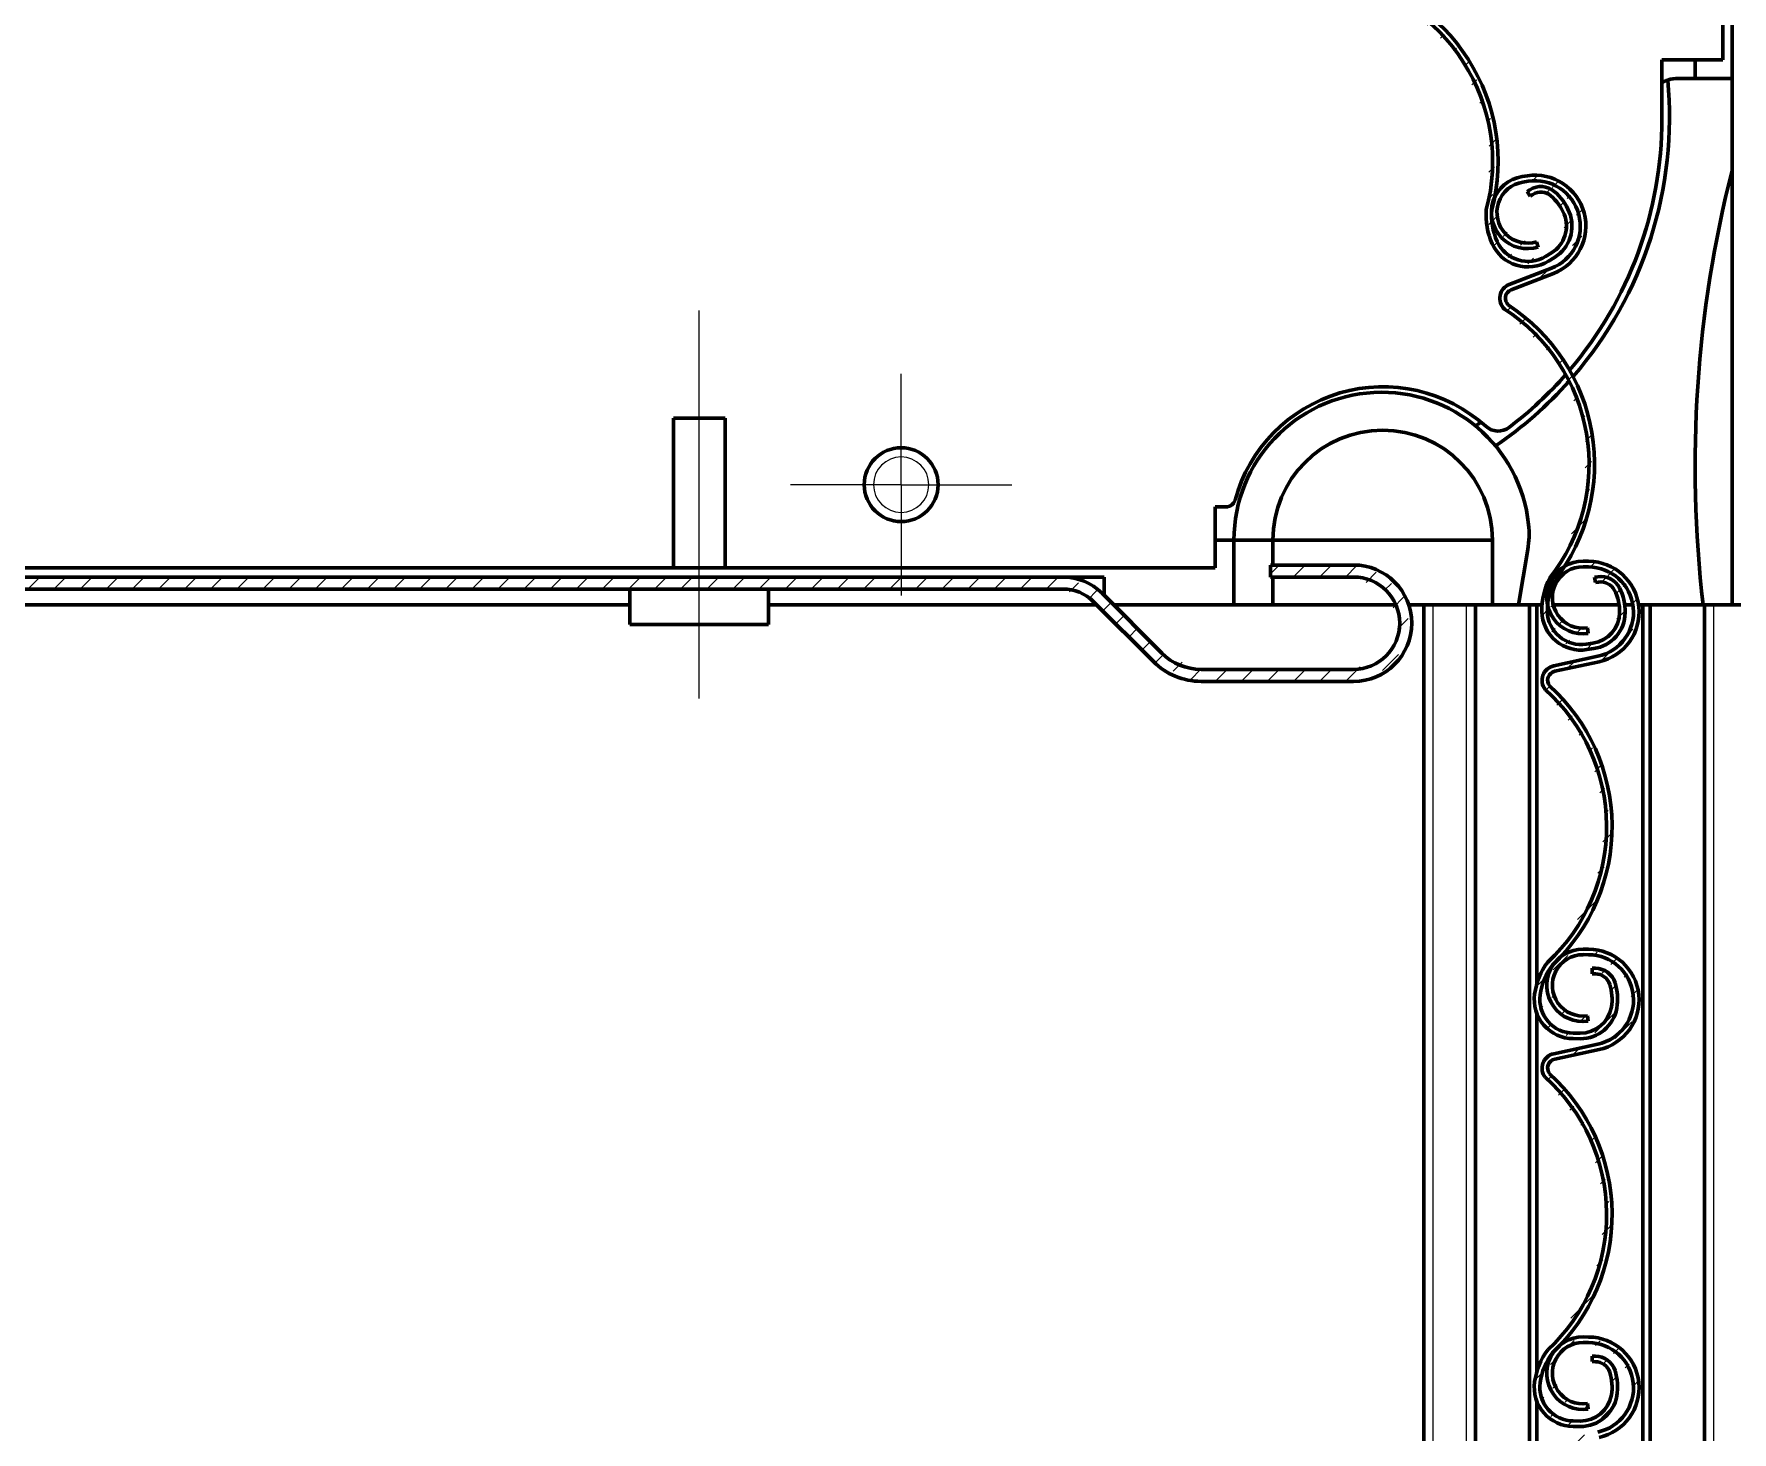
# Model space of a CAD drawing. Header units: millimetres. Extents: x 0 to 841, y 0 to 594.
# Drawn here: x 589.94 to 635.92, y 469.37 to 507.22 of the extents above; entities that cross this region are included whole.
import ezdxf

# ---------------------------------------------------------------- set-up
doc = ezdxf.new("R2010")
doc.units = ezdxf.units.MM
for name, pattern in [('K5LT_AXLED', [19.5, 15, -1.5, 1.5, -1.5]), ('K5LT_BASIC', [0]), ('K5LT_THIN', [0])]:
    doc.linetypes.add(name, pattern=pattern)
doc.layers.add('Системный слой (1)', color=7, linetype='Continuous', true_color=0x909090)
pattern_1 = [(45, (0, 0), (-0.3535534, 0.3535534), [])]

# ---------------------------------------------------------------- blocks, each defined once
blk = doc.blocks.new('U891')
at = {"layer": 'Системный слой (1)', "color": 7, "linetype": 'K5LT_THIN', "lineweight": 18}
blk.add_line((627.821, 491.766), (627.821, 380.72), dxfattribs=at)
blk = doc.blocks.new('U892')
at = {"layer": 'Системный слой (1)', "color": 7, "linetype": 'K5LT_THIN', "lineweight": 18}
blk.add_line((628.721, 491.766), (628.721, 380.623), dxfattribs=at)
blk = doc.blocks.new('U894')
at = {"layer": 'Системный слой (1)', "color": 5, "linetype": 'K5LT_BASIC', "lineweight": 60, "true_color": 0x0000ff}
blk.add_line((627.571, 491.766), (627.571, 380.751), dxfattribs=at)
blk = doc.blocks.new('U896')
at = {"layer": 'Системный слой (1)', "color": 7, "linetype": 'K5LT_THIN', "lineweight": 18}
blk.add_line((635.421, 491.766), (635.421, 380.879), dxfattribs=at)
blk = doc.blocks.new('U897')
at = {"layer": 'Системный слой (1)', "color": 5, "linetype": 'K5LT_BASIC', "lineweight": 60, "true_color": 0x0000ff}
blk.add_line((635.171, 491.766), (635.171, 380.9), dxfattribs=at)
blk = doc.blocks.new('U898')
at = {"layer": 'Системный слой (1)', "color": 5, "linetype": 'K5LT_BASIC', "lineweight": 60, "true_color": 0x0000ff}
blk.add_line((628.971, 491.766), (628.971, 380.602), dxfattribs=at)
blk = doc.blocks.new('U899')
at = {"layer": 'Системный слой (1)', "color": 5, "linetype": 'K5LT_BASIC', "lineweight": 60, "true_color": 0x0000ff}
blk.add_line((627.571, 491.766), (627.571, 380.751), dxfattribs=at)
blk = doc.blocks.new('U904')
at = {"layer": 'Системный слой (1)', "color": 5, "linetype": 'K5LT_BASIC', "lineweight": 60, "true_color": 0x0000ff}
for start, end in [(0, 180), (180, 0)]:
    blk.add_arc((613.421, 495.016), 1, start, end, dxfattribs=at)
blk = doc.blocks.new('U905')
at = {"layer": 'Системный слой (1)', "color": 5, "linetype": 'K5LT_BASIC', "lineweight": 60, "true_color": 0x0000ff}
blk.add_line((630.439, 491.766), (630.439, 380.588), dxfattribs=at)
blk = doc.blocks.new('U911')
at = {"layer": 'Системный слой (1)', "color": 7, "linetype": 'K5LT_THIN', "lineweight": 18}
for start, end in [(0, 180), (180, 0)]:
    blk.add_arc((613.421, 495.016), 0.75, start, end, dxfattribs=at)
blk = doc.blocks.new('U987')
at = {"layer": 'Системный слой (1)', "color": 5, "linetype": 'K5LT_BASIC', "lineweight": 60, "true_color": 0x0000ff}
blk.add_line((633.505, 380.901), (633.505, 491.766), dxfattribs=at)
blk = doc.blocks.new('U988')
at = {"layer": 'Системный слой (1)', "color": 5, "linetype": 'K5LT_BASIC', "lineweight": 60, "true_color": 0x0000ff}
blk.add_line((633.702, 380.914), (633.702, 491.766), dxfattribs=at)
blk = doc.blocks.new('U1024')
at = {"layer": 'Системный слой (1)', "color": 5, "linetype": 'K5LT_BASIC', "lineweight": 60, "true_color": 0x0000ff}
for p, q in [((606.078, 492.191), (606.078, 491.231)), ((609.828, 492.191), (606.078, 492.191)), ((609.828, 491.231), (609.828, 492.191)), ((606.078, 491.231), (609.828, 491.231))]:
    blk.add_line(p, q, dxfattribs=at)
blk = doc.blocks.new('U1025')
at = {"layer": 'Системный слой (1)', "color": 5, "linetype": 'K5LT_BASIC', "lineweight": 60, "true_color": 0x0000ff}
for p, q in [((607.253, 492.766), (607.253, 496.816)), ((607.253, 496.816), (608.653, 496.816)), ((608.653, 496.816), (608.653, 492.766)), ((608.653, 492.766), (607.253, 492.766))]:
    blk.add_line(p, q, dxfattribs=at)
blk = doc.blocks.new('U1030')
at = {"layer": 'Системный слой (1)', "color": 30, "linetype": 'K5LT_AXLED', "lineweight": 18, "true_color": 0xff8000}
for q in [(613.421, 498.016), (610.421, 495.016), (613.421, 492.016), (616.421, 495.016)]:
    blk.add_line((613.421, 495.016), q, dxfattribs=at)

msp = doc.modelspace()

# ---------------------------------------------------------------- hatches: boundary and pattern name
at = {"layer": 'Системный слой (1)'}
h = msp.add_hatch(dxfattribs=at)
h.set_pattern_fill('Металл', angle=45, style=0, pattern_type=0)
h.set_pattern_definition(pattern_1)
h.paths.add_polyline_path([(625.6707, 492.8414), (623.4207, 492.8414), (623.4207, 492.5164), (625.6707, 492.5164), (626.5722, 492.1324), (626.9197, 491.2164), (626.4999, 490.3311), (625.6707, 490.0164), (621.5421, 490.0164), (620.5368, 490.4031), (620.4814, 490.4558), (618.8601, 492.0771), (617.8759, 492.5145), (617.7994, 492.5164), (576.4207, 492.5164), (575.4155, 492.9031), (574.9285, 493.8637), (574.9207, 494.0164), (574.9207, 541.5164), (575.2717, 542.4806), (576.8198, 544.3256), (577.1707, 545.2898), (577.1707, 548.5624), (576.8457, 548.5624), (576.8457, 545.2898), (576.5708, 544.5345), (575.0227, 542.6895), (574.5967, 541.5766), (574.5957, 541.5164), (574.5957, 494.0164), (574.9848, 492.8901), (575.986, 492.244), (576.4207, 492.1914), (617.7994, 492.1914), (618.6303, 491.8473), (620.2516, 490.226), (621.3231, 489.7046), (621.5421, 489.6914), (625.6707, 489.6914), (626.7052, 490.0787), (627.2308, 491.0502), (626.9892, 492.1279), (626.0992, 492.782)])
h = msp.add_hatch(dxfattribs=at)
h.set_pattern_fill('Металл', angle=45, style=0, pattern_type=0)
h.set_pattern_definition(pattern_1)
h.paths.add_polyline_path([(625.2951, 508.6837), (627.1482, 507.9604), (628.5724, 506.5713), (629.3417, 504.7368), (629.3343, 502.7474), (629.2664, 502.4621), (629.4248, 501.5379), (630.1067, 500.9506), (630.9516, 501.0692), (631.1112, 501.1676), (631.5795, 501.9029), (631.5127, 502.3953), (631.1073, 502.9532), (630.6969, 503.0836), (630.4495, 503.0019), (630.3753, 502.9561), (630.454, 502.8284), (630.5283, 502.8742), (630.8399, 502.9245), (631.0106, 502.8385), (631.3737, 502.3388), (631.3694, 501.6883), (631.0325, 501.2953), (630.8729, 501.1968), (630.1834, 501.0856), (629.6172, 501.4945), (629.5616, 501.5994), (629.4167, 502.4591), (629.536, 504.4735), (628.8706, 506.3786), (627.5232, 507.8807), (625.7013, 508.7484), (625.3466, 508.8246), (625.2057, 508.9541), (625.1976, 509.1452), (625.258, 509.2386), (626.1346, 510.0915), (626.5501, 511.0335), (626.195, 511.9999), (625.2685, 512.4488), (624.454, 512.2473), (624.3316, 512.1718), (623.8919, 511.563), (624.0116, 510.8215), (624.6204, 510.3818), (625.3618, 510.5015), (625.4786, 510.5859), (625.382, 510.7007), (624.7756, 510.5084), (624.2108, 510.8013), (624.0185, 511.4078), (624.3114, 511.9726), (624.4104, 512.0441), (624.5327, 512.1196), (625.492, 512.2605), (626.2532, 511.66), (626.3395, 510.6943), (626.03, 510.199), (625.1534, 509.3461), (625.0324, 509.0649), (625.1457, 508.7805)])
h = msp.add_hatch(dxfattribs=at)
h.set_pattern_fill('Металл', angle=45, style=0, pattern_type=0)
h.set_pattern_definition(pattern_1)
h.paths.add_polyline_path([(629.7609, 499.7691), (631.1842, 498.3792), (631.9523, 496.5441), (631.9437, 494.5548), (631.1596, 492.7265), (630.9856, 492.4904), (630.7703, 491.5778), (631.1685, 490.7707), (631.9926, 490.5497), (632.178, 490.5779), (632.8964, 491.0718), (633.0272, 491.5512), (632.872, 492.2232), (632.5453, 492.5035), (632.2856, 492.5249), (632.1994, 492.5118), (632.222, 492.3635), (632.3082, 492.3767), (632.6147, 492.3012), (632.7382, 492.1554), (632.8772, 491.5535), (632.6191, 490.9564), (632.1554, 490.7262), (631.97, 490.698), (631.2919, 490.865), (630.9305, 491.4626), (630.9202, 491.5809), (631.1228, 492.4289), (632.0197, 494.2366), (632.1516, 496.2502), (631.4982, 498.1594), (630.1602, 499.6699), (629.8634, 499.8787), (629.7843, 500.0529), (629.8515, 500.232), (629.9437, 500.2944), (631.0838, 500.7369), (631.8343, 501.4417), (631.8851, 502.47), (631.2077, 503.2453), (630.3791, 503.378), (630.237, 503.3564), (629.5944, 502.9677), (629.4148, 502.2385), (629.8034, 501.5959), (630.5327, 501.4163), (630.6732, 501.4484), (630.6291, 501.5918), (629.9957, 501.6518), (629.5903, 502.1421), (629.6503, 502.7754), (630.1406, 503.1809), (630.2596, 503.2081), (630.4017, 503.2298), (631.3397, 502.9846), (631.8058, 502.1344), (631.5079, 501.2118), (631.0295, 500.8767), (629.8894, 500.4342), (629.6681, 500.2226), (629.6612, 499.9166)])
h = msp.add_hatch(dxfattribs=at)
h.set_pattern_fill('Металл', angle=45, style=0, pattern_type=0)
h.set_pattern_definition(pattern_1)
h.paths.add_polyline_path([(630.8602, 489.4737), (632.0485, 487.8783), (632.5202, 485.9456), (632.2004, 483.9822), (631.1399, 482.299), (630.9312, 482.093), (630.5757, 481.2254), (630.8428, 480.3659), (631.6222, 480.0187), (631.8097, 480.0176), (632.5185, 480.3064), (632.8007, 480.846), (632.7526, 481.534), (632.4737, 481.862), (632.2205, 481.9238), (632.1333, 481.9243), (632.1325, 481.7743), (632.2197, 481.7738), (632.5106, 481.6513), (632.6098, 481.488), (632.6529, 480.8718), (632.3045, 480.3224), (631.8106, 480.1676), (631.6231, 480.1687), (630.9794, 480.4397), (630.7159, 481.0865), (630.7243, 481.205), (631.0571, 482.0108), (632.2257, 483.6559), (632.671, 485.6241), (632.3243, 487.6121), (631.239, 489.3133), (630.9786, 489.5659), (630.9277, 489.7504), (631.0221, 489.9168), (631.1229, 489.9639), (632.3182, 490.2227), (633.1697, 490.8014), (633.3808, 491.8091), (632.8329, 492.6808), (632.0354, 492.9415), (631.8916, 492.9424), (631.1961, 492.659), (630.9046, 491.9669), (631.188, 491.2713), (631.8801, 490.9799), (632.0239, 490.9896), (632.0028, 491.1381), (631.3866, 491.2965), (631.0629, 491.8442), (631.2212, 492.4604), (631.7689, 492.7841), (631.8907, 492.7924), (632.0345, 492.7915), (632.9226, 492.4026), (633.2499, 491.49), (632.8114, 490.6253), (632.2865, 490.3693), (631.0911, 490.1105), (630.8395, 489.9362), (630.7848, 489.6349)])
h = msp.add_hatch(dxfattribs=at)
h.set_pattern_fill('Металл', angle=45, style=0, pattern_type=0)
h.set_pattern_definition(pattern_1)
h.paths.add_polyline_path([(630.8602, 478.9737), (632.0485, 477.3783), (632.5202, 475.4456), (632.2004, 473.4822), (631.1399, 471.799), (630.9312, 471.593), (630.5757, 470.7254), (630.8428, 469.8659), (631.6222, 469.5187), (631.8097, 469.5176), (632.5185, 469.8064), (632.8007, 470.346), (632.7526, 471.034), (632.4737, 471.362), (632.2205, 471.4238), (632.1333, 471.4243), (632.1325, 471.2743), (632.2197, 471.2738), (632.5106, 471.1513), (632.6098, 470.988), (632.6529, 470.3718), (632.3045, 469.8224), (631.8106, 469.6676), (631.6231, 469.6687), (630.9794, 469.9397), (630.7159, 470.5865), (630.7243, 470.705), (631.0571, 471.5108), (632.2257, 473.1559), (632.671, 475.1241), (632.3243, 477.1121), (631.239, 478.8133), (630.9786, 479.0659), (630.9277, 479.2504), (631.0221, 479.4168), (631.1229, 479.4639), (632.3182, 479.7227), (633.1697, 480.3014), (633.3808, 481.3091), (632.8329, 482.1808), (632.0354, 482.4415), (631.8916, 482.4424), (631.1961, 482.159), (630.9046, 481.4669), (631.188, 480.7713), (631.8801, 480.4799), (632.0239, 480.4896), (632.0028, 480.6381), (631.3866, 480.7965), (631.0629, 481.3442), (631.2212, 481.9604), (631.7689, 482.2841), (631.8907, 482.2924), (632.0345, 482.2915), (632.9226, 481.9026), (633.2499, 480.99), (632.8114, 480.1253), (632.2865, 479.8693), (631.0911, 479.6105), (630.8395, 479.4362), (630.7848, 479.1349)])
h = msp.add_hatch(dxfattribs=at)
h.set_pattern_fill('Металл', angle=45, style=0, pattern_type=0)
h.set_pattern_definition(pattern_1)
h.paths.add_polyline_path([(630.8602, 468.4737), (632.0485, 466.8783), (632.5202, 464.9456), (632.2004, 462.9822), (631.1399, 461.299), (630.9312, 461.093), (630.5757, 460.2254), (630.8428, 459.3659), (631.6222, 459.0187), (631.8097, 459.0176), (632.5185, 459.3064), (632.8007, 459.846), (632.7526, 460.534), (632.4737, 460.862), (632.2205, 460.9238), (632.1333, 460.9243), (632.1325, 460.7743), (632.2197, 460.7738), (632.5106, 460.6513), (632.6098, 460.488), (632.6529, 459.8718), (632.3045, 459.3224), (631.8106, 459.1676), (631.6231, 459.1687), (630.9794, 459.4397), (630.7159, 460.0865), (630.7243, 460.205), (631.0571, 461.0108), (632.2257, 462.6559), (632.671, 464.6241), (632.3243, 466.6121), (631.239, 468.3133), (630.9786, 468.5659), (630.9277, 468.7504), (631.0221, 468.9168), (631.1229, 468.9639), (632.3182, 469.2227), (633.1697, 469.8014), (633.3808, 470.8091), (632.8329, 471.6808), (632.0354, 471.9415), (631.8916, 471.9424), (631.1961, 471.659), (630.9046, 470.9669), (631.188, 470.2713), (631.8801, 469.9799), (632.0239, 469.9896), (632.0028, 470.1381), (631.3866, 470.2965), (631.0629, 470.8442), (631.2212, 471.4604), (631.7689, 471.7841), (631.8907, 471.7924), (632.0345, 471.7915), (632.9226, 471.4026), (633.2499, 470.49), (632.8114, 469.6253), (632.2865, 469.3693), (631.0911, 469.1105), (630.8395, 468.9362), (630.7848, 468.6349)])

# ---------------------------------------------------------------- linework, layer by layer
at = {"layer": 'Системный слой (1)', "color": 5, "linetype": 'K5LT_BASIC', "lineweight": 60, "true_color": 0x0000ff}
for p, q in [((635.9208, 552.0164), (635.9208, 506.0164)), ((635.6708, 551.7664), (635.6708, 506.5164)), ((634.0208, 506.5164), (634.0208, 504.9164)), ((635.6708, 506.5164), (634.0208, 506.5164)), ((634.9208, 506.5164), (634.9208, 506.0164)), ((634.4765, 506.0164), (635.9208, 506.0164)), ((635.9208, 503.5164), (635.9208, 506.0164)), ((635.9208, 503.5164), (635.9208, 491.7664)), ((630.3791, 503.378), (630.237, 503.3564)), ((630.2596, 503.2081), (630.4017, 503.2298)), ((630.4495, 503.0019), (630.3753, 502.9561)), ((630.3753, 502.9561), (630.454, 502.8284)), ((630.454, 502.8284), (630.5283, 502.8742)), ((630.6732, 501.4484), (630.6291, 501.5918)), ((631.0325, 501.2953), (630.8729, 501.1968)), ((631.0295, 500.8767), (629.8894, 500.4342)), ((630.9516, 501.0692), (631.1112, 501.1676)), ((629.9437, 500.2944), (631.0838, 500.7369)), ((622.2237, 494.4164), (621.9208, 494.4164)), ((621.9208, 494.4164), (621.9208, 492.7664)), ((622.4336, 493.5164), (621.9208, 493.5164)), ((622.4336, 493.5164), (623.4861, 493.5164)), ((622.4336, 493.5164), (622.4336, 491.7664)), ((622.4336, 493.5164), (622.4336, 493.5164)), ((623.4861, 493.5164), (622.4336, 493.5164)), ((629.4336, 493.5164), (623.4861, 493.5164)), ((623.4861, 493.5164), (623.4861, 492.8414)), ((629.4336, 491.7664), (629.4336, 493.5164)), ((630.3908, 493.2611), (630.14, 491.7664)), ((632.0354, 492.9415), (631.8916, 492.9424)), ((617.7994, 492.5164), (576.4207, 492.5164)), ((621.9208, 492.7664), (576.6708, 492.7664)), ((618.9208, 492.5164), (617.7994, 492.5164)), ((618.9208, 492.0164), (618.9208, 492.5164)), ((623.4207, 492.8414), (623.4207, 492.5164)), ((625.6707, 492.8414), (623.4207, 492.8414)), ((623.4207, 492.5164), (625.6707, 492.5164)), ((623.4861, 492.5164), (623.4861, 491.7664)), ((631.8907, 492.7924), (632.0345, 492.7915)), ((632.2856, 492.5249), (632.1994, 492.5118)), ((632.1994, 492.5118), (632.222, 492.3635)), ((576.4207, 492.1914), (617.7994, 492.1914)), ((620.4814, 490.4558), (618.8601, 492.0771)), ((632.222, 492.3635), (632.3082, 492.3767)), ((606.0784, 491.7664), (584.1254, 491.7664)), ((618.7111, 491.7664), (609.8284, 491.7664)), ((618.6303, 491.8473), (620.2516, 490.226)), ((622.4336, 491.7664), (619.1707, 491.7664)), ((622.4336, 491.7664), (623.4861, 491.7664)), ((626.8164, 491.7664), (623.4861, 491.7664)), ((627.5708, 491.7664), (627.1643, 491.7664)), ((627.8208, 491.7664), (627.5708, 491.7664)), ((628.7208, 491.7664), (627.8208, 491.7664)), ((628.9708, 491.7664), (628.7208, 491.7664)), ((630.4393, 491.7664), (628.9708, 491.7664)), ((630.6362, 491.7664), (630.4393, 491.7664)), ((630.7758, 491.7664), (630.6362, 491.7664)), ((630.6362, 491.7664), (630.6362, 481.5054)), ((632.8628, 491.7664), (631.0777, 491.7664)), ((633.2359, 491.7664), (633.0143, 491.7664)), ((633.5053, 491.7664), (633.3877, 491.7664)), ((633.5053, 491.7664), (633.7022, 491.7664)), ((633.7022, 491.7664), (635.1708, 491.7664)), ((635.4208, 491.7664), (635.1708, 491.7664)), ((636.3208, 491.7664), (635.4208, 491.7664)), ((632.0239, 490.9896), (632.0028, 491.1381)), ((632.1554, 490.7262), (631.97, 490.698)), ((632.2865, 490.3693), (631.0911, 490.1105)), ((631.1229, 489.9639), (632.3182, 490.2227)), ((631.9926, 490.5497), (632.178, 490.5779)), ((625.6707, 490.0164), (621.5421, 490.0164)), ((621.5421, 489.6914), (625.6707, 489.6914)), ((632.0354, 482.4415), (631.8916, 482.4424)), ((631.8907, 482.2924), (632.0345, 482.2915)), ((632.1333, 481.9243), (632.1325, 481.7743)), ((632.2205, 481.9238), (632.1333, 481.9243)), ((632.1325, 481.7743), (632.2197, 481.7738)), ((630.6362, 480.7012), (630.6362, 471.0054)), ((632.0239, 480.4896), (632.0028, 480.6381)), ((631.8106, 480.1676), (631.6231, 480.1687)), ((632.2865, 479.8693), (631.0911, 479.6105)), ((631.1229, 479.4639), (632.3182, 479.7227)), ((631.6222, 480.0187), (631.8097, 480.0176)), ((631.8907, 471.7924), (632.0345, 471.7915)), ((632.0354, 471.9415), (631.8916, 471.9424)), ((632.1333, 471.4243), (632.1325, 471.2743)), ((632.2205, 471.4238), (632.1333, 471.4243)), ((632.1325, 471.2743), (632.2197, 471.2738)), ((630.6362, 470.2012), (630.6362, 460.5054)), ((632.0239, 469.9896), (632.0028, 470.1381)), ((631.6222, 469.5187), (631.8097, 469.5176)), ((631.8106, 469.6676), (631.6231, 469.6687))]:
    msp.add_line(p, q, dxfattribs=at)
at = {"layer": 'Системный слой (1)', "color": 30, "linetype": 'K5LT_AXLED', "lineweight": 18, "true_color": 0xff8000}
msp.add_line((607.9534, 489.2313), (607.9534, 499.7313), dxfattribs=at)
at = {"layer": 'Системный слой (1)', "color": 5, "linetype": 'K5LT_BASIC', "lineweight": 60, "true_color": 0x0000ff}
for centre, radius, start, end in [((624.4411, 503.7603), 4.9969, 344.94119, 80.16022), ((624.4451, 503.7642), 5.14, 345.29111, 79.89967), ((623.4767, 504.9605), 10.75, 319.23294, 5.39448), ((634.4765, 505.0164), 1, 107.30568, 117.11389), ((634.4765, 505.0164), 1, 90, 107.30568), ((623.5208, 504.9164), 10.5, 319.64544, 0), ((667.4208, 495.5164), 32.5, 165.74997, 186.62581), ((630.3848, 502.3863), 0.9812, 98.66448, 287.08844), ((630.3848, 502.3863), 0.8312, 98.66448, 287.08844), ((630.5863, 502.0187), 1.375, 291.21431, 98.66448), ((630.5863, 502.0187), 1.225, 291.21431, 98.66448), ((630.7448, 502.5231), 0.5625, 49.88093, 121.66448), ((630.7448, 502.5231), 0.4125, 49.88093, 121.66448), ((630.181, 501.854), 1.2875, 22.12142, 49.88093), ((630.181, 501.854), 1.4375, 22.12142, 49.88093), ((631.135, 502.3066), 1.875, 175.24275, 204.20181), ((631.135, 502.3066), 1.725, 174.92651, 204.20181), ((630.5863, 502.0187), 0.85, 301.66448, 22.12142), ((630.5863, 502.0187), 1, 301.66448, 22.12142), ((630.3939, 501.9735), 1.0625, 204.20181, 301.66448), ((630.3939, 501.9735), 0.9125, 204.20181, 301.66448), ((630.0341, 500.0613), 0.4, 111.21431, 226.92231), ((630.0341, 500.0613), 0.25, 111.21431, 226.92231), ((627.0564, 495.5728), 5.14, 322.29111, 56.89967), ((627.0512, 495.5708), 4.9969, 321.94119, 57.16022), ((623.5208, 504.9164), 10.5, 307.35098, 318.78293), ((626.4708, 493.5164), 4.15, 47.9087, 164.84901), ((623.4767, 504.9605), 10.75, 304.17488, 318.37988), ((626.4336, 493.5164), 4, 6.05843, 180), ((623.4767, 504.9605), 10, 303.34434, 304.38237), ((626.4598, 493.5164), 2.9738, 0, 180), ((629.5877, 496.9671), 0.5, 227.9087, 307.35098), ((622.2237, 494.6664), 0.25, 270, 344.84901), ((627.9252, 493.6747), 2.5, 350.47639, 6.05843), ((631.8859, 491.9611), 0.9812, 89.66448, 278.08844), ((632.0273, 491.5665), 1.375, 282.21431, 89.66448), ((617.7994, 491.0164), 1.5, 45, 90), ((625.6707, 491.2664), 1.575, 270, 90), ((625.6707, 491.2664), 1.25, 270, 90), ((632.6449, 491.6171), 1.875, 152.24275, 181.20181), ((631.8859, 491.9611), 0.8312, 89.66448, 278.08844), ((632.0273, 491.5665), 1.225, 282.21431, 89.66448), ((632.3703, 491.9689), 0.5625, 26.88093, 98.66448), ((617.7994, 491.0164), 1.175, 45, 90), ((632.6449, 491.6171), 1.725, 151.92651, 181.20181), ((632.3703, 491.9689), 0.4125, 26.88093, 98.66448), ((631.5899, 491.5732), 1.2875, 359.12142, 26.88093), ((631.5899, 491.5732), 1.4375, 359.12142, 26.88093), ((631.8325, 491.6001), 1.0625, 181.20181, 278.66448), ((631.8325, 491.6001), 0.9125, 181.20181, 278.66448), ((632.0273, 491.5665), 0.85, 278.66448, 359.12142), ((632.0273, 491.5665), 1, 278.66448, 359.12142), ((621.5421, 491.5164), 1.825, 225, 270), ((621.5421, 491.5164), 1.5, 225, 270), ((631.1758, 489.7196), 0.4, 102.21431, 217.92231), ((631.1758, 489.7196), 0.25, 102.21431, 217.92231), ((627.5271, 485.751), 4.9969, 312.94119, 48.16022), ((627.5325, 485.7522), 5.14, 313.29111, 47.89967), ((631.8859, 481.4611), 0.9812, 89.66448, 278.08844), ((632.0273, 481.0665), 1.375, 282.21431, 89.66448), ((632.4334, 480.9709), 1.875, 143.24275, 172.20181), ((632.4334, 480.9709), 1.725, 142.92651, 172.20181), ((631.8859, 481.4611), 0.8312, 89.66448, 278.08844), ((632.0273, 481.0665), 1.225, 282.21431, 89.66448), ((632.2173, 481.3613), 0.5625, 17.88093, 89.66448), ((632.2173, 481.3613), 0.4125, 17.88093, 89.66448), ((631.3845, 481.0927), 1.2875, 350.12142, 17.88093), ((631.3845, 481.0927), 1.4375, 350.12142, 17.88093), ((631.6284, 481.0812), 1.0625, 172.20181, 269.66448), ((631.6284, 481.0812), 0.9125, 172.20181, 269.66448), ((631.8155, 481.0176), 1, 269.66448, 350.12142), ((631.8155, 481.0176), 0.85, 269.66448, 350.12142), ((631.1758, 479.2196), 0.4, 102.21431, 217.92231), ((631.1758, 479.2196), 0.25, 102.21431, 217.92231), ((627.5271, 475.251), 4.9969, 312.94119, 48.16022), ((627.5325, 475.2522), 5.14, 313.29111, 47.89967), ((631.8859, 470.9611), 0.9812, 89.66448, 278.08844), ((631.8859, 470.9611), 0.8312, 89.66448, 278.08844), ((632.0273, 470.5665), 1.225, 282.21431, 89.66448), ((632.0273, 470.5665), 1.375, 282.21431, 89.66448), ((632.4334, 470.4709), 1.875, 143.24275, 172.20181), ((632.4334, 470.4709), 1.725, 142.92651, 172.20181), ((632.2173, 470.8613), 0.5625, 17.88093, 89.66448), ((632.2173, 470.8613), 0.4125, 17.88093, 89.66448), ((631.3845, 470.5927), 1.2875, 350.12142, 17.88093), ((631.3845, 470.5927), 1.4375, 350.12142, 17.88093), ((631.6284, 470.5812), 1.0625, 172.20181, 269.66448), ((631.6284, 470.5812), 0.9125, 172.20181, 269.66448), ((631.8155, 470.5176), 1, 269.66448, 350.12142), ((631.8155, 470.5176), 0.85, 269.66448, 350.12142)]:
    msp.add_arc(centre, radius, start, end, dxfattribs=at)

# ---------------------------------------------------------------- block references
at = {"layer": 'Системный слой (1)'}
for name in ['U1030', 'U1025', 'U904', 'U911', 'U1024', 'U894', 'U899', 'U891', 'U892', 'U898', 'U905', 'U987', 'U988', 'U897', 'U896']:
    msp.add_blockref(name, (0, 0), dxfattribs=at)

doc.saveas('drawing.dxf')
